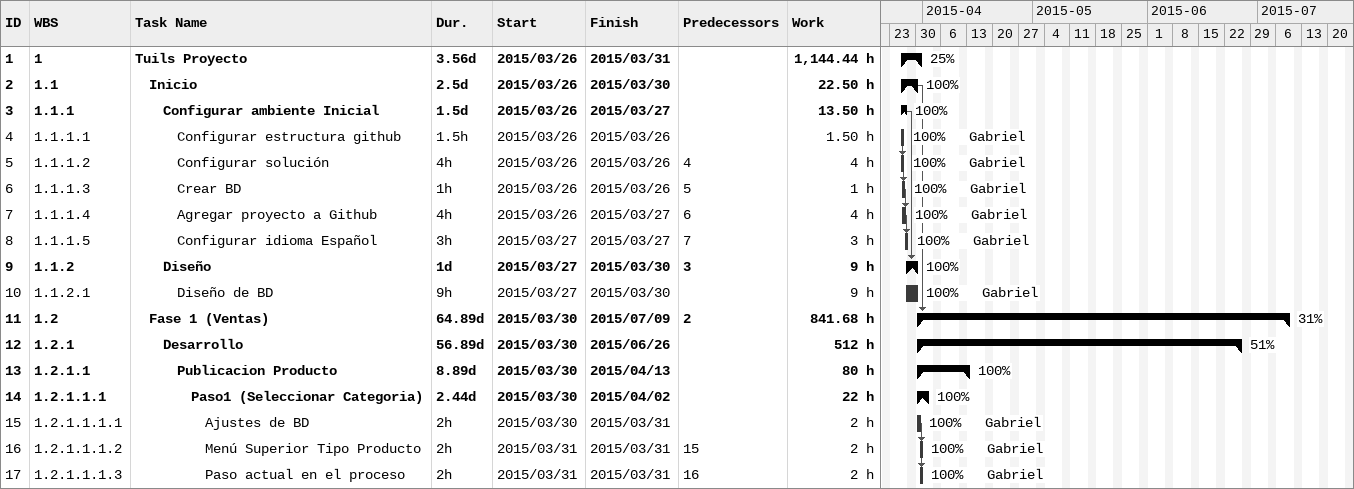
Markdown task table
| ID | WBS | Task | Duration | Start | Finish | Predecessors | Resources | % complete | Work (h) |
|---|---|---|---|---|---|---|---|---|---|
| 1 | 1 | **Tuils Proyecto** | 3.56d | 2015-03-26 | 2015-03-31 |  |  | 25 | 1144.44 |
| 2 | 1.1 | **Inicio** | 2.5d | 2015-03-26 | 2015-03-30 |  |  | 100 | 22.50 |
| 3 | 1.1.1 | **Configurar ambiente Inicial** | 1.5d | 2015-03-26 | 2015-03-27 |  |  | 100 | 13.50 |
| 4 | 1.1.1.1 | Configurar estructura github | 1.5h | 2015-03-26 | 2015-03-26 |  | Gabriel | 100 | 1.50 |
| 5 | 1.1.1.2 | Configurar solución | 4h | 2015-03-26 | 2015-03-26 | 4 | Gabriel | 100 | 4 |
| 6 | 1.1.1.3 | Crear BD | 1h | 2015-03-26 | 2015-03-26 | 5 | Gabriel | 100 | 1 |
| 7 | 1.1.1.4 | Agregar proyecto a Github | 4h | 2015-03-26 | 2015-03-27 | 6 | Gabriel | 100 | 4 |
| 8 | 1.1.1.5 | Configurar idioma Español | 3h | 2015-03-27 | 2015-03-27 | 7 | Gabriel | 100 | 3 |
| 9 | 1.1.2 | **Diseño** | 1d | 2015-03-27 | 2015-03-30 | 3 |  | 100 | 9 |
| 10 | 1.1.2.1 | Diseño de BD | 9h | 2015-03-27 | 2015-03-30 |  | Gabriel | 100 | 9 |
| 11 | 1.2 | **Fase 1 (Ventas)** | 64.89d | 2015-03-30 | 2015-07-09 | 2 |  | 31 | 841.68 |
| 12 | 1.2.1 | **Desarrollo** | 56.89d | 2015-03-30 | 2015-06-26 |  |  | 51 | 512 |
| 13 | 1.2.1.1 | **Publicacion Producto** | 8.89d | 2015-03-30 | 2015-04-13 |  |  | 100 | 80 |
| 14 | 1.2.1.1.1 | **Paso1 (Seleccionar Categoria)** | 2.44d | 2015-03-30 | 2015-04-02 |  |  | 100 | 22 |
| 15 | 1.2.1.1.1.1 | Ajustes de BD | 2h | 2015-03-30 | 2015-03-31 |  | Gabriel | 100 | 2 |
| 16 | 1.2.1.1.1.2 | Menú Superior Tipo Producto | 2h | 2015-03-31 | 2015-03-31 | 15 | Gabriel | 100 | 2 |
| 17 | 1.2.1.1.1.3 | Paso actual en el proceso | 2h | 2015-03-31 | 2015-03-31 | 16 | Gabriel | 100 | 2 |
